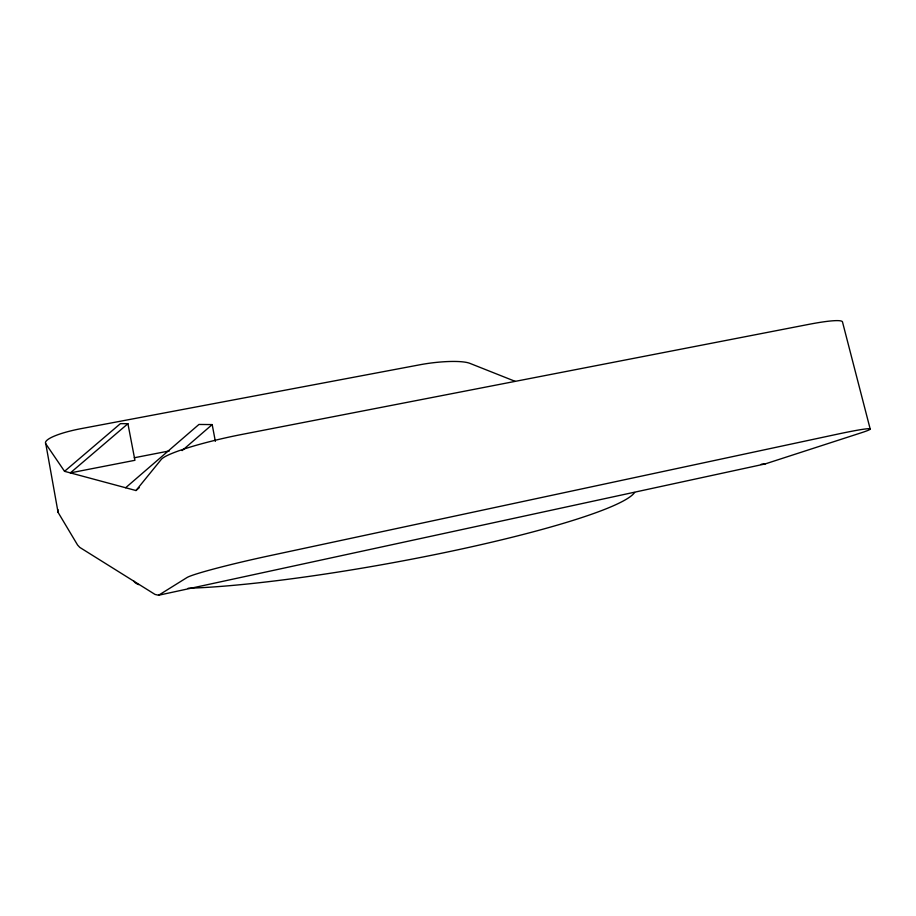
<?xml version="1.0" encoding="UTF-8"?>
<svg xmlns="http://www.w3.org/2000/svg" width="916" height="916" viewBox="0 0 916 916"><rect width="100%" height="100%" fill="white"/><g stroke="black" fill="none" stroke-linecap="round" stroke-linejoin="round"><path stroke-width="1.37" d="M515.204 381.354L469.816 363.331A39.754 7.671 -7.1 0 0 419.952 364.763L81.467 428.574A42.445 8.462 -9.4 0 0 45.8 443.813L64.544 471.328L135.98 490.529L161.262 459.431A70.658 8.553 -12.4 0 1 241.732 434.47L808.542 324.413A66.296 6.973 -14.4 0 1 842.525 322.077L870.2 429.054M135.98 490.529L139.209 487.747M182.135 450.592L212.191 424.589L215.352 441.352M125.641 487.747L198.944 424.452L212.191 424.589M64.544 471.328L120.431 423.627L127.919 423.707L134.927 460.301L70.36 472.885L127.919 423.707M158.594 595.24L186.99 577.549A71.127 3.778 -12.7 0 1 268.766 555.909L836.755 434.321A66.708 3.08 -13.6 0 1 861.269 432.787L765.203 463.92L158.594 595.24L155.067 594.45L79.795 547.413L77.585 545.031L58.063 512.342L45.8 443.813M134.263 457.76L169.38 450.924M761.185 464.263L765.203 463.92M634.605 492.499A255.14 29.198 -10.3 0 1 456.294 550.138A255.14 29.198 -10.3 0 1 188.135 588.255M138.682 584.626A255.14 29.198 -10.3 0 1 133.919 581.168M58.063 512.342A42.044 9.95 -9.8 0 1 58.052 509.697"/></g></svg>
